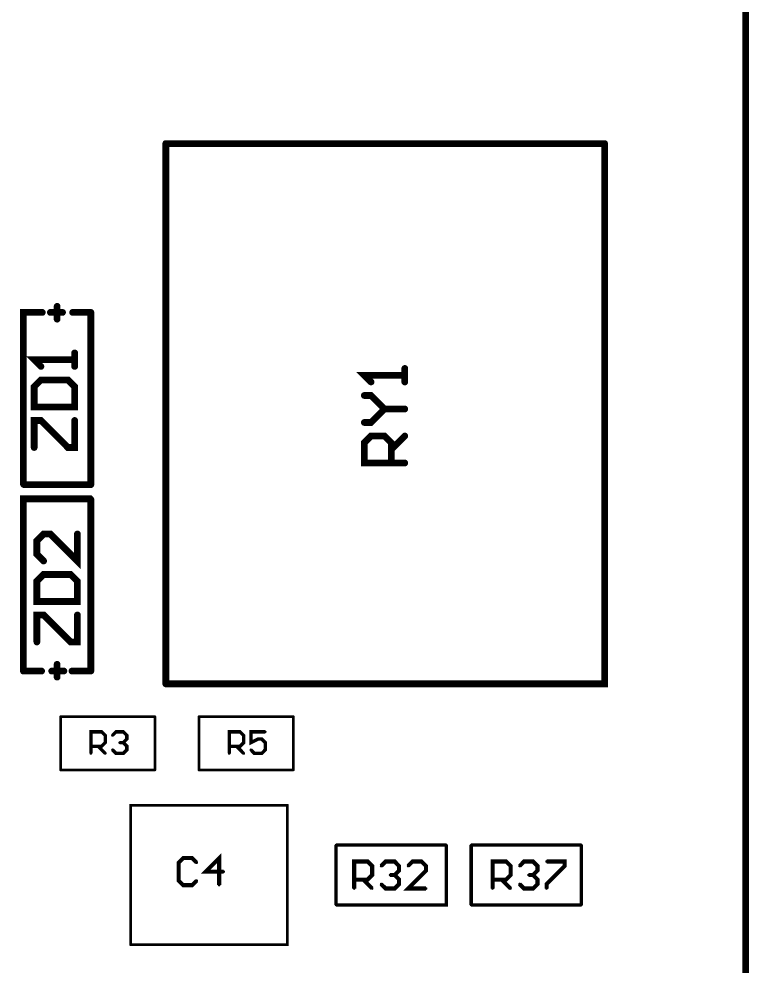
# Model space of a CAD drawing. Extents: x -4.2 to 14.8, y -3.5 to 8.8.
# Drawn here: x 0.009918 to 0.011, y 0.0024 to 0.003802 of the extents above; entities that cross this region are included whole.
import ezdxf

# ---------------------------------------------------------------- set-up
doc = ezdxf.new("R2010")
doc.units = 0
doc.layers.add('2D_LINE_00', color=1, linetype='CONTINUOUS')

# ---------------------------------------------------------------- blocks, each defined once
blk = doc.blocks.new('SMOOTH_0$00001')
at = {"const_width": 0.00000499}
blk.add_lwpolyline([(-0.0000025, 0, 1), (0.0000025, 0, 1)], format="xyb", close=True, dxfattribs=at)
blk = doc.blocks.new('DRAWING_25')
at = {"layer": '2D_LINE_00', "const_width": 0.00001}
blk.add_lwpolyline([(0, 0), (0.000027, 0)], dxfattribs=at)
at = {"layer": '2D_LINE_00'}
for p in [(0, 0), (0.000027, 0)]:
    blk.add_blockref('SMOOTH_0$00001', p, dxfattribs=at)
blk = doc.blocks.new('DRAWING_26')
at = {"layer": '2D_LINE_00', "const_width": 0.00001}
blk.add_lwpolyline([(0, 0), (0, 0.000255)], dxfattribs=at)
at = {"layer": '2D_LINE_00'}
for p in [(0, 0.000255), (0, 0)]:
    blk.add_blockref('SMOOTH_0$00001', p, dxfattribs=at)
blk = doc.blocks.new('DRAWING_27')
at = {"layer": '2D_LINE_00', "const_width": 0.00001}
blk.add_lwpolyline([(0, 0), (0.000099, 0)], dxfattribs=at)
at = {"layer": '2D_LINE_00'}
for p in [(0, 0), (0.000099, 0)]:
    blk.add_blockref('SMOOTH_0$00001', p, dxfattribs=at)
blk = doc.blocks.new('DRAWING_28')
at = {"layer": '2D_LINE_00', "const_width": 0.00001}
blk.add_lwpolyline([(0, 0), (0.000001, -0.000001)], dxfattribs=at)
at = {"layer": '2D_LINE_00'}
for p in [(0, 0), (0.000001, -0.000001)]:
    blk.add_blockref('SMOOTH_0$00001', p, dxfattribs=at)
blk = doc.blocks.new('DRAWING_29')
at = {"layer": '2D_LINE_00', "const_width": 0.00001}
blk.add_lwpolyline([(0, 0), (0, 0.000254), (0.000028, 0.000254)], dxfattribs=at)
at = {"layer": '2D_LINE_00'}
for p in [(0, 0.000254), (0.000028, 0.000254), (0, 0)]:
    blk.add_blockref('SMOOTH_0$00001', p, dxfattribs=at)
blk = doc.blocks.new('DRAWING_30')
at = {"layer": '2D_LINE_00', "const_width": 0.00001}
blk.add_lwpolyline([(0, 0), (0, 0.000019)], dxfattribs=at)
at = {"layer": '2D_LINE_00'}
for p in [(0, 0.000019), (0, 0)]:
    blk.add_blockref('SMOOTH_0$00001', p, dxfattribs=at)
blk = doc.blocks.new('DRAWING_31')
at = {"layer": '2D_LINE_00', "const_width": 0.00001}
blk.add_lwpolyline([(0, 0), (0.000018, 0)], dxfattribs=at)
at = {"layer": '2D_LINE_00'}
for p in [(0, 0), (0.000018, 0)]:
    blk.add_blockref('SMOOTH_0$00001', p, dxfattribs=at)
blk = doc.blocks.new('DRAWING_67')
at = {"layer": '2D_LINE_00', "const_width": 0.00001}
blk.add_lwpolyline([(0, 0), (0, 0.000775)], dxfattribs=at)
at = {"layer": '2D_LINE_00'}
for p in [(0, 0.000775), (0, 0)]:
    blk.add_blockref('SMOOTH_0$00001', p, dxfattribs=at)
blk = doc.blocks.new('DRAWING_68')
at = {"layer": '2D_LINE_00', "const_width": 0.00001}
blk.add_lwpolyline([(0, 0), (0.00065, 0)], dxfattribs=at)
at = {"layer": '2D_LINE_00'}
for p in [(0, 0), (0.00065, 0)]:
    blk.add_blockref('SMOOTH_0$00001', p, dxfattribs=at)
blk = doc.blocks.new('DRAWING_69')
at = {"layer": '2D_LINE_00', "const_width": 0.00001}
blk.add_lwpolyline([(0, 0), (0, 0.0008)], dxfattribs=at)
at = {"layer": '2D_LINE_00'}
for p in [(0, 0.0008), (0, 0)]:
    blk.add_blockref('SMOOTH_0$00001', p, dxfattribs=at)
blk = doc.blocks.new('DRAWING_70')
at = {"layer": '2D_LINE_00', "const_width": 0.00001}
blk.add_lwpolyline([(0, 0), (0.00065, 0), (0.00065, 0.000025)], dxfattribs=at)
at = {"layer": '2D_LINE_00'}
for p in [(0.00065, 0.000025), (0, 0), (0.00065, 0)]:
    blk.add_blockref('SMOOTH_0$00001', p, dxfattribs=at)
blk = doc.blocks.new('DRAWING_250')
at = {"layer": '2D_LINE_00', "const_width": 0.00001}
blk.add_lwpolyline([(0, 0), (0.000027, 0)], dxfattribs=at)
at = {"layer": '2D_LINE_00'}
for p in [(0, 0), (0.000027, 0)]:
    blk.add_blockref('SMOOTH_0$00001', p, dxfattribs=at)
blk = doc.blocks.new('DRAWING_251')
at = {"layer": '2D_LINE_00', "const_width": 0.00001}
blk.add_lwpolyline([(0, 0), (0, 0.000255), (0.000099, 0.000255), (0.0001, 0.000254)], dxfattribs=at)
at = {"layer": '2D_LINE_00'}
for p in [(0, 0.000255), (0.000099, 0.000255), (0.0001, 0.000254), (0, 0)]:
    blk.add_blockref('SMOOTH_0$00001', p, dxfattribs=at)
blk = doc.blocks.new('DRAWING_252')
at = {"layer": '2D_LINE_00', "const_width": 0.00001}
blk.add_lwpolyline([(0, 0), (0, 0.000254)], dxfattribs=at)
at = {"layer": '2D_LINE_00'}
for p in [(0, 0.000254), (0, 0)]:
    blk.add_blockref('SMOOTH_0$00001', p, dxfattribs=at)
blk = doc.blocks.new('DRAWING_253')
at = {"layer": '2D_LINE_00', "const_width": 0.00001}
blk.add_lwpolyline([(0, 0), (0.000028, 0)], dxfattribs=at)
at = {"layer": '2D_LINE_00'}
for p in [(0, 0), (0.000028, 0)]:
    blk.add_blockref('SMOOTH_0$00001', p, dxfattribs=at)
blk = doc.blocks.new('DRAWING_254')
at = {"layer": '2D_LINE_00', "const_width": 0.00001}
blk.add_lwpolyline([(0, 0), (0, 0.000019)], dxfattribs=at)
at = {"layer": '2D_LINE_00'}
for p in [(0, 0.000019), (0, 0)]:
    blk.add_blockref('SMOOTH_0$00001', p, dxfattribs=at)
blk = doc.blocks.new('DRAWING_255')
at = {"layer": '2D_LINE_00', "const_width": 0.00001}
blk.add_lwpolyline([(0, 0), (0.000018, 0)], dxfattribs=at)
at = {"layer": '2D_LINE_00'}
for p in [(0, 0), (0.000018, 0)]:
    blk.add_blockref('SMOOTH_0$00001', p, dxfattribs=at)
blk = doc.blocks.new('DRAWING_308')
at = {"layer": '2D_LINE_00', "const_width": 0.00001}
blk.add_lwpolyline([(0, 0), (0.01123, 0), (0.01123, 0.0074)], dxfattribs=at)
blk = doc.blocks.new('DRAWING_311')
at = {"layer": '2D_LINE_00', "const_width": 0.00001}
blk.add_lwpolyline([(0, 0), (0, 0.00004), (0.00001, 0.00004), (0.00005, 0), (0.00006, 0), (0.00006, 0.00004)], dxfattribs=at)
at = {"layer": '2D_LINE_00'}
for p in [(0, 0.00004), (0.00001, 0.00004), (0.00006, 0.00004), (0, 0), (0.00005, 0), (0.00006, 0)]:
    blk.add_blockref('SMOOTH_0$00001', p, dxfattribs=at)
blk = doc.blocks.new('DRAWING_312')
at = {"layer": '2D_LINE_00', "const_width": 0.00001}
blk.add_lwpolyline([(0, 0), (0.00006, 0), (0.00006, 0.00003), (0.00005, 0.00004), (0.00001, 0.00004), (0, 0.00003), (0, 0)], dxfattribs=at)
at = {"layer": '2D_LINE_00'}
for p in [(0.00001, 0.00004), (0.00005, 0.00004), (0, 0.00003), (0.00006, 0.00003), (0, 0), (0, 0), (0.00006, 0)]:
    blk.add_blockref('SMOOTH_0$00001', p, dxfattribs=at)
blk = doc.blocks.new('DRAWING_313')
at = {"layer": '2D_LINE_00', "const_width": 0.00001}
blk.add_lwpolyline([(0, 0), (0, 0.00002), (0, 0.00001), (-0.00006, 0.00001), (-0.00005, 0)], dxfattribs=at)
at = {"layer": '2D_LINE_00'}
for p in [(-0.00006, 0.00001), (0, 0.00002), (0, 0.00001), (-0.00005, 0), (0, 0)]:
    blk.add_blockref('SMOOTH_0$00001', p, dxfattribs=at)
blk = doc.blocks.new('DRAWING_338')
at = {"layer": '2D_LINE_00', "const_width": 0.00001}
blk.add_lwpolyline([(0, 0), (-0.00006, 0), (-0.00006, 0.00003), (-0.00005, 0.00004), (-0.00003, 0.00004), (-0.00002, 0.00003), (-0.00002, 0)], dxfattribs=at)
at = {"layer": '2D_LINE_00'}
for p in [(-0.00005, 0.00004), (-0.00003, 0.00004), (-0.00006, 0.00003), (-0.00002, 0.00003), (-0.00006, 0), (-0.00002, 0), (0, 0)]:
    blk.add_blockref('SMOOTH_0$00001', p, dxfattribs=at)
blk = doc.blocks.new('DRAWING_339')
at = {"layer": '2D_LINE_00', "const_width": 0.00001}
blk.add_lwpolyline([(0, 0), (0.00002, 0.00002)], dxfattribs=at)
at = {"layer": '2D_LINE_00'}
for p in [(0.00002, 0.00002), (0, 0)]:
    blk.add_blockref('SMOOTH_0$00001', p, dxfattribs=at)
blk = doc.blocks.new('DRAWING_340')
at = {"layer": '2D_LINE_00', "const_width": 0.00001}
blk.add_lwpolyline([(0, 0), (0.00001, 0), (0.00003, 0.00002), (0.00001, 0.00004), (0, 0.00004)], dxfattribs=at)
at = {"layer": '2D_LINE_00'}
for p in [(0, 0.00004), (0.00001, 0.00004), (0.00003, 0.00002), (0, 0), (0.00001, 0)]:
    blk.add_blockref('SMOOTH_0$00001', p, dxfattribs=at)
blk = doc.blocks.new('DRAWING_341')
at = {"layer": '2D_LINE_00', "const_width": 0.00001}
blk.add_lwpolyline([(0, 0), (0.00003, 0)], dxfattribs=at)
at = {"layer": '2D_LINE_00'}
for p in [(0, 0), (0.00003, 0)]:
    blk.add_blockref('SMOOTH_0$00001', p, dxfattribs=at)
blk = doc.blocks.new('DRAWING_342')
at = {"layer": '2D_LINE_00', "const_width": 0.00001}
blk.add_lwpolyline([(0, 0), (0, 0.00002), (0, 0.00001), (-0.00006, 0.00001), (-0.00005, 0)], dxfattribs=at)
at = {"layer": '2D_LINE_00'}
for p in [(-0.00006, 0.00001), (0, 0.00002), (0, 0.00001), (-0.00005, 0), (0, 0)]:
    blk.add_blockref('SMOOTH_0$00001', p, dxfattribs=at)
blk = doc.blocks.new('DRAWING_491')
at = {"layer": '2D_LINE_00', "const_width": 0.00001}
blk.add_lwpolyline([(0, 0), (0, 0.00004), (0.00001, 0.00004), (0.00005, 0), (0.00006, 0), (0.00006, 0.00004)], dxfattribs=at)
at = {"layer": '2D_LINE_00'}
for p in [(0, 0.00004), (0.00001, 0.00004), (0.00006, 0.00004), (0, 0), (0.00005, 0), (0.00006, 0)]:
    blk.add_blockref('SMOOTH_0$00001', p, dxfattribs=at)
blk = doc.blocks.new('DRAWING_492')
at = {"layer": '2D_LINE_00', "const_width": 0.00001}
blk.add_lwpolyline([(0, 0), (0.00006, 0), (0.00006, 0.00003), (0.00005, 0.00004), (0.00001, 0.00004), (0, 0.00003), (0, 0)], dxfattribs=at)
at = {"layer": '2D_LINE_00'}
for p in [(0.00001, 0.00004), (0.00005, 0.00004), (0, 0.00003), (0.00006, 0.00003), (0, 0), (0, 0), (0.00006, 0)]:
    blk.add_blockref('SMOOTH_0$00001', p, dxfattribs=at)
blk = doc.blocks.new('DRAWING_493')
at = {"layer": '2D_LINE_00', "const_width": 0.00001}
blk.add_lwpolyline([(0, 0), (0, -0.00004), (-0.00004, 0), (-0.00005, 0), (-0.00006, -0.00001), (-0.00006, -0.00003), (-0.00005, -0.00004)], dxfattribs=at)
at = {"layer": '2D_LINE_00'}
for p in [(-0.00005, 0), (-0.00004, 0), (0, 0), (-0.00006, -0.00001), (-0.00006, -0.00003), (-0.00005, -0.00004), (0, -0.00004)]:
    blk.add_blockref('SMOOTH_0$00001', p, dxfattribs=at)
blk = doc.blocks.new('SMOOTH_0$000003937')
at = {"const_width": 0.00000197}
blk.add_lwpolyline([(-0.000001, 0, 1), (0.000001, 0, 1)], format="xyb", close=True, dxfattribs=at)
blk = doc.blocks.new('DRAWING_917')
at = {"layer": '2D_LINE_00', "const_width": 0.00000394}
blk.add_lwpolyline([(0, 0), (0, 0.0002067), (0.0002323, 0.0002067)], dxfattribs=at)
at = {"layer": '2D_LINE_00'}
for p in [(0, 0.0002067), (0.0002323, 0.0002067), (0, 0)]:
    blk.add_blockref('SMOOTH_0$000003937', p, dxfattribs=at)
blk = doc.blocks.new('DRAWING_918')
at = {"layer": '2D_LINE_00', "const_width": 0.00000394}
blk.add_lwpolyline([(0, 0), (0.0002323, 0), (0.0002323, 0.0002067)], dxfattribs=at)
at = {"layer": '2D_LINE_00'}
for p in [(0.0002323, 0.0002067), (0, 0), (0.0002323, 0)]:
    blk.add_blockref('SMOOTH_0$000003937', p, dxfattribs=at)
blk = doc.blocks.new('DRAWING_1222')
at = {"layer": '2D_LINE_00', "const_width": 0.00000394}
blk.add_lwpolyline([(0, 0), (0, 0.0000787)], dxfattribs=at)
at = {"layer": '2D_LINE_00'}
for p in [(0, 0.0000787), (0, 0)]:
    blk.add_blockref('SMOOTH_0$000003937', p, dxfattribs=at)
blk = doc.blocks.new('DRAWING_1223')
at = {"layer": '2D_LINE_00', "const_width": 0.00000394}
blk.add_lwpolyline([(0, 0), (0.0001397, 0)], dxfattribs=at)
at = {"layer": '2D_LINE_00'}
for p in [(0, 0), (0.0001397, 0)]:
    blk.add_blockref('SMOOTH_0$000003937', p, dxfattribs=at)
blk = doc.blocks.new('DRAWING_1224')
at = {"layer": '2D_LINE_00', "const_width": 0.00000394}
blk.add_lwpolyline([(0, 0), (0.0001397, 0)], dxfattribs=at)
at = {"layer": '2D_LINE_00'}
for p in [(0, 0), (0.0001397, 0)]:
    blk.add_blockref('SMOOTH_0$000003937', p, dxfattribs=at)
blk = doc.blocks.new('DRAWING_1225')
at = {"layer": '2D_LINE_00', "const_width": 0.00000394}
blk.add_lwpolyline([(0, 0), (0, 0.0000787)], dxfattribs=at)
at = {"layer": '2D_LINE_00'}
for p in [(0, 0.0000787), (0, 0)]:
    blk.add_blockref('SMOOTH_0$000003937', p, dxfattribs=at)
blk = doc.blocks.new('DRAWING_1226')
at = {"layer": '2D_LINE_00', "const_width": 0.00000394}
blk.add_lwpolyline([(0, 0), (0, 0.0000787)], dxfattribs=at)
at = {"layer": '2D_LINE_00'}
for p in [(0, 0.0000787), (0, 0)]:
    blk.add_blockref('SMOOTH_0$000003937', p, dxfattribs=at)
blk = doc.blocks.new('DRAWING_1227')
at = {"layer": '2D_LINE_00', "const_width": 0.00000394}
blk.add_lwpolyline([(0, 0), (0.0001398, 0)], dxfattribs=at)
at = {"layer": '2D_LINE_00'}
for p in [(0, 0), (0.0001398, 0)]:
    blk.add_blockref('SMOOTH_0$000003937', p, dxfattribs=at)
blk = doc.blocks.new('DRAWING_1228')
at = {"layer": '2D_LINE_00', "const_width": 0.00000394}
blk.add_lwpolyline([(0, 0), (0.0001398, 0)], dxfattribs=at)
at = {"layer": '2D_LINE_00'}
for p in [(0, 0), (0.0001398, 0)]:
    blk.add_blockref('SMOOTH_0$000003937', p, dxfattribs=at)
blk = doc.blocks.new('DRAWING_1229')
at = {"layer": '2D_LINE_00', "const_width": 0.00000394}
blk.add_lwpolyline([(0, 0), (0, 0.0000787)], dxfattribs=at)
at = {"layer": '2D_LINE_00'}
for p in [(0, 0.0000787), (0, 0)]:
    blk.add_blockref('SMOOTH_0$000003937', p, dxfattribs=at)
blk = doc.blocks.new('DRAWING_1237')
at = {"layer": '2D_LINE_00', "const_width": 0.00000601}
blk.add_lwpolyline([(0, 0), (0, 0.00004), (0.00002, 0.00004), (0.0000267, 0.0000333), (0.0000267, 0.00002), (0.00002, 0.0000133), (0, 0.0000133)], dxfattribs=at)
at = {"layer": '2D_LINE_00'}
for p in [(0, 0.00004), (0.00002, 0.00004), (0.0000267, 0.0000333), (0, 0.0000133), (0.00002, 0.0000133), (0.0000267, 0.00002), (0, 0)]:
    blk.add_blockref('SMOOTH_0$000003937', p, dxfattribs=at)
blk = doc.blocks.new('DRAWING_1238')
at = {"layer": '2D_LINE_00', "const_width": 0.00000601}
blk.add_lwpolyline([(0, 0), (0.0000133, -0.0000133)], dxfattribs=at)
at = {"layer": '2D_LINE_00'}
for p in [(0, 0), (0.0000133, -0.0000133)]:
    blk.add_blockref('SMOOTH_0$000003937', p, dxfattribs=at)
blk = doc.blocks.new('DRAWING_1239')
at = {"layer": '2D_LINE_00', "const_width": 0.00000601}
blk.add_lwpolyline([(0, 0), (0.0000067, 0.0000067), (0.00002, 0.0000067), (0.0000266, 0), (0.0000266, -0.0000067), (0.00002, -0.0000133), (0.0000133, -0.0000133), (0.00002, -0.0000133), (0.0000266, -0.00002), (0.0000266, -0.0000267), (0.00002, -0.0000333), (0.0000067, -0.0000333), (0, -0.0000267)], dxfattribs=at)
at = {"layer": '2D_LINE_00'}
for p in [(0, 0), (0.0000067, 0.0000067), (0.00002, 0.0000067), (0.0000266, 0), (0.0000133, -0.0000133), (0.00002, -0.0000133), (0.00002, -0.0000133), (0.0000266, -0.0000067), (0, -0.0000267), (0.0000266, -0.00002), (0.0000266, -0.0000267), (0.0000067, -0.0000333), (0.00002, -0.0000333)]:
    blk.add_blockref('SMOOTH_0$000003937', p, dxfattribs=at)
blk = doc.blocks.new('DRAWING_1240')
at = {"layer": '2D_LINE_00', "const_width": 0.00000601}
blk.add_lwpolyline([(0, 0), (-0.0000267, 0), (0, 0.0000266), (0, 0.0000333), (-0.0000067, 0.00004), (-0.00002, 0.00004), (-0.0000267, 0.0000333)], dxfattribs=at)
at = {"layer": '2D_LINE_00'}
for p in [(-0.0000267, 0.0000333), (-0.00002, 0.00004), (-0.0000067, 0.00004), (0, 0.0000333), (0, 0.0000266), (-0.0000267, 0), (0, 0)]:
    blk.add_blockref('SMOOTH_0$000003937', p, dxfattribs=at)
blk = doc.blocks.new('DRAWING_1267')
at = {"layer": '2D_LINE_00', "const_width": 0.00000601}
blk.add_lwpolyline([(0, 0), (-0.0000067, 0.0000067), (-0.00002, 0.0000067), (-0.0000266, 0), (-0.0000266, -0.0000266), (-0.00002, -0.0000333), (-0.0000067, -0.0000333), (0, -0.0000266)], dxfattribs=at)
at = {"layer": '2D_LINE_00'}
for p in [(-0.0000266, 0), (-0.00002, 0.0000067), (-0.0000067, 0.0000067), (0, 0), (-0.0000266, -0.0000266), (0, -0.0000266), (-0.00002, -0.0000333), (-0.0000067, -0.0000333)]:
    blk.add_blockref('SMOOTH_0$000003937', p, dxfattribs=at)
blk = doc.blocks.new('DRAWING_1268')
at = {"layer": '2D_LINE_00', "const_width": 0.00000601}
blk.add_lwpolyline([(0, 0), (0, 0.00004), (-0.00002, 0.00002), (0.0000067, 0.00002)], dxfattribs=at)
at = {"layer": '2D_LINE_00'}
for p in [(0, 0.00004), (-0.00002, 0.00002), (0.0000067, 0.00002), (0, 0)]:
    blk.add_blockref('SMOOTH_0$000003937', p, dxfattribs=at)
blk = doc.blocks.new('DRAWING_1393')
at = {"layer": '2D_LINE_00', "const_width": 0.00000601}
blk.add_lwpolyline([(0, 0), (0, 0.00004), (0.00002, 0.00004), (0.0000267, 0.0000333), (0.0000267, 0.00002), (0.00002, 0.0000133), (0, 0.0000133)], dxfattribs=at)
at = {"layer": '2D_LINE_00'}
for p in [(0, 0.00004), (0.00002, 0.00004), (0.0000267, 0.0000333), (0, 0.0000133), (0.00002, 0.0000133), (0.0000267, 0.00002), (0, 0)]:
    blk.add_blockref('SMOOTH_0$000003937', p, dxfattribs=at)
blk = doc.blocks.new('DRAWING_1394')
at = {"layer": '2D_LINE_00', "const_width": 0.00000601}
blk.add_lwpolyline([(0, 0), (0.0000133, -0.0000133)], dxfattribs=at)
at = {"layer": '2D_LINE_00'}
for p in [(0, 0), (0.0000133, -0.0000133)]:
    blk.add_blockref('SMOOTH_0$000003937', p, dxfattribs=at)
blk = doc.blocks.new('DRAWING_1395')
at = {"layer": '2D_LINE_00', "const_width": 0.00000601}
blk.add_lwpolyline([(0, 0), (0.0000066, 0.0000067), (0.00002, 0.0000067), (0.0000266, 0), (0.0000266, -0.0000067), (0.00002, -0.0000133), (0.0000133, -0.0000133), (0.00002, -0.0000133), (0.0000266, -0.00002), (0.0000266, -0.0000267), (0.00002, -0.0000333), (0.0000066, -0.0000333), (0, -0.0000267)], dxfattribs=at)
at = {"layer": '2D_LINE_00'}
for p in [(0, 0), (0.0000066, 0.0000067), (0.00002, 0.0000067), (0.0000266, 0), (0.0000133, -0.0000133), (0.00002, -0.0000133), (0.00002, -0.0000133), (0.0000266, -0.0000067), (0, -0.0000267), (0.0000266, -0.00002), (0.0000266, -0.0000267), (0.0000066, -0.0000333), (0.00002, -0.0000333)]:
    blk.add_blockref('SMOOTH_0$000003937', p, dxfattribs=at)
blk = doc.blocks.new('DRAWING_1396')
at = {"layer": '2D_LINE_00', "const_width": 0.00000601}
blk.add_lwpolyline([(0, 0), (0.0000267, 0), (0.0000267, -0.0000067), (0, -0.0000333), (0, -0.00004)], dxfattribs=at)
at = {"layer": '2D_LINE_00'}
for p in [(0, 0), (0.0000267, 0), (0.0000267, -0.0000067), (0, -0.0000333), (0, -0.00004)]:
    blk.add_blockref('SMOOTH_0$000003937', p, dxfattribs=at)
blk = doc.blocks.new('DRAWING_1800')
at = {"layer": '2D_LINE_00', "const_width": 0.00000501}
blk.add_lwpolyline([(0, 0), (0, 0.0000886)], dxfattribs=at)
at = {"layer": '2D_LINE_00'}
for p in [(0, 0.0000886), (0, 0)]:
    blk.add_blockref('SMOOTH_0$000003937', p, dxfattribs=at)
blk = doc.blocks.new('DRAWING_1801')
at = {"layer": '2D_LINE_00', "const_width": 0.00000501}
blk.add_lwpolyline([(0, 0), (0.0001634, 0), (0.0001634, 0.0000886)], dxfattribs=at)
at = {"layer": '2D_LINE_00'}
for p in [(0.0001634, 0.0000886), (0, 0), (0.0001634, 0)]:
    blk.add_blockref('SMOOTH_0$000003937', p, dxfattribs=at)
blk = doc.blocks.new('DRAWING_1802')
at = {"layer": '2D_LINE_00', "const_width": 0.00000501}
blk.add_lwpolyline([(0, 0), (0.0001634, 0)], dxfattribs=at)
at = {"layer": '2D_LINE_00'}
for p in [(0, 0), (0.0001634, 0)]:
    blk.add_blockref('SMOOTH_0$000003937', p, dxfattribs=at)
blk = doc.blocks.new('DRAWING_2083')
at = {"layer": '2D_LINE_00', "const_width": 0.00000501}
blk.add_lwpolyline([(0, 0), (0, 0.0000886)], dxfattribs=at)
at = {"layer": '2D_LINE_00'}
for p in [(0, 0.0000886), (0, 0)]:
    blk.add_blockref('SMOOTH_0$000003937', p, dxfattribs=at)
blk = doc.blocks.new('DRAWING_2084')
at = {"layer": '2D_LINE_00', "const_width": 0.00000501}
blk.add_lwpolyline([(0, 0), (0.0001634, 0)], dxfattribs=at)
at = {"layer": '2D_LINE_00'}
for p in [(0, 0), (0.0001634, 0)]:
    blk.add_blockref('SMOOTH_0$000003937', p, dxfattribs=at)
blk = doc.blocks.new('DRAWING_2085')
at = {"layer": '2D_LINE_00', "const_width": 0.00000501}
blk.add_lwpolyline([(0, 0), (0, 0.0000886)], dxfattribs=at)
at = {"layer": '2D_LINE_00'}
for p in [(0, 0.0000886), (0, 0)]:
    blk.add_blockref('SMOOTH_0$000003937', p, dxfattribs=at)
blk = doc.blocks.new('DRAWING_2086')
at = {"layer": '2D_LINE_00', "const_width": 0.00000501}
blk.add_lwpolyline([(0, 0), (0.0001634, 0)], dxfattribs=at)
at = {"layer": '2D_LINE_00'}
for p in [(0, 0), (0.0001634, 0)]:
    blk.add_blockref('SMOOTH_0$000003937', p, dxfattribs=at)
blk = doc.blocks.new('DRAWING_2879')
at = {"layer": '2D_LINE_00', "const_width": 0.00000501}
blk.add_lwpolyline([(0, 0), (0, 0.000032), (0.000016, 0.000032), (0.0000213, 0.0000266), (0.0000213, 0.000016), (0.000016, 0.0000107), (0, 0.0000107)], dxfattribs=at)
at = {"layer": '2D_LINE_00'}
for p in [(0, 0.000032), (0.000016, 0.000032), (0.0000213, 0.0000266), (0.0000213, 0.000016), (0, 0.0000107), (0, 0), (0.000016, 0.0000107)]:
    blk.add_blockref('SMOOTH_0$000003937', p, dxfattribs=at)
blk = doc.blocks.new('DRAWING_2880')
at = {"layer": '2D_LINE_00', "const_width": 0.00000501}
blk.add_lwpolyline([(0, 0), (0.0000107, -0.0000107)], dxfattribs=at)
at = {"layer": '2D_LINE_00'}
for p in [(0, 0), (0.0000107, -0.0000107)]:
    blk.add_blockref('SMOOTH_0$000003937', p, dxfattribs=at)
blk = doc.blocks.new('DRAWING_2881')
at = {"layer": '2D_LINE_00', "const_width": 0.00000501}
blk.add_lwpolyline([(0, 0), (0.0000053, 0.0000053), (0.000016, 0.0000053), (0.0000213, 0), (0.0000213, -0.0000053), (0.000016, -0.0000107), (0.0000107, -0.0000107), (0.000016, -0.0000107), (0.0000213, -0.000016), (0.0000213, -0.0000213), (0.000016, -0.0000266), (0.0000053, -0.0000266), (0, -0.0000213)], dxfattribs=at)
at = {"layer": '2D_LINE_00'}
for p in [(0, 0), (0.0000053, 0.0000053), (0.000016, 0.0000053), (0.0000213, 0), (0.0000107, -0.0000107), (0.000016, -0.0000107), (0.000016, -0.0000107), (0.0000213, -0.0000053), (0, -0.0000213), (0.0000053, -0.0000266), (0.000016, -0.0000266), (0.0000213, -0.000016), (0.0000213, -0.0000213)]:
    blk.add_blockref('SMOOTH_0$000003937', p, dxfattribs=at)
blk = doc.blocks.new('DRAWING_2882')
at = {"layer": '2D_LINE_00', "const_width": 0.00000501}
blk.add_lwpolyline([(0, 0), (0, 0.000032), (0.000016, 0.000032), (0.0000213, 0.0000266), (0.0000213, 0.000016), (0.000016, 0.0000107), (0, 0.0000107)], dxfattribs=at)
at = {"layer": '2D_LINE_00'}
for p in [(0, 0.000032), (0.000016, 0.000032), (0.0000213, 0.0000266), (0.0000213, 0.000016), (0, 0.0000107), (0, 0), (0.000016, 0.0000107)]:
    blk.add_blockref('SMOOTH_0$000003937', p, dxfattribs=at)
blk = doc.blocks.new('DRAWING_2883')
at = {"layer": '2D_LINE_00', "const_width": 0.00000501}
blk.add_lwpolyline([(0, 0), (0.0000107, -0.0000107)], dxfattribs=at)
at = {"layer": '2D_LINE_00'}
for p in [(0, 0), (0.0000107, -0.0000107)]:
    blk.add_blockref('SMOOTH_0$000003937', p, dxfattribs=at)
blk = doc.blocks.new('DRAWING_2884')
at = {"layer": '2D_LINE_00', "const_width": 0.00000501}
blk.add_lwpolyline([(0, 0), (-0.0000213, 0), (-0.0000213, -0.000016), (-0.0000107, -0.0000107), (-0.0000053, -0.0000107), (0, -0.000016), (0, -0.0000266), (-0.0000053, -0.000032), (-0.000016, -0.000032), (-0.0000213, -0.0000266)], dxfattribs=at)
at = {"layer": '2D_LINE_00'}
for p in [(-0.0000213, 0), (0, 0), (-0.0000107, -0.0000107), (-0.0000053, -0.0000107), (-0.0000213, -0.000016), (-0.0000213, -0.0000266), (0, -0.000016), (0, -0.0000266), (-0.000016, -0.000032), (-0.0000053, -0.000032)]:
    blk.add_blockref('SMOOTH_0$000003937', p, dxfattribs=at)

msp = doc.modelspace()

# ---------------------------------------------------------------- block references
for name, p in [('DRAWING_308', (-0.000235, -0.0002)), ('DRAWING_68', (0.010136, 0.003618)), ('DRAWING_69', (0.010136, 0.002818)), ('DRAWING_67', (0.010786, 0.002843)), ('DRAWING_30', (0.009975, 0.003358)), ('DRAWING_29', (0.009925, 0.003114)), ('DRAWING_31', (0.009965, 0.003368)), ('DRAWING_25', (0.009998, 0.003368)), ('DRAWING_26', (0.010025, 0.003113)), ('DRAWING_313', (0.010001, 0.003288)), ('DRAWING_342', (0.01049, 0.003265)), ('DRAWING_312', (0.009941, 0.003228)), ('DRAWING_340', (0.01043, 0.003205)), ('DRAWING_341', (0.01046, 0.003225)), ('DRAWING_311', (0.009941, 0.003168)), ('DRAWING_338', (0.01049, 0.003145)), ('DRAWING_339', (0.01047, 0.003165)), ('DRAWING_28', (0.009925, 0.003114)), ('DRAWING_27', (0.009926, 0.003113)), ('DRAWING_251', (0.009925, 0.002837)), ('DRAWING_252', (0.010025, 0.002837)), ('DRAWING_493', (0.010005, 0.0030399)), ('DRAWING_492', (0.009945, 0.00294)), ('DRAWING_491', (0.009945, 0.00288)), ('DRAWING_254', (0.009975, 0.002828)), ('DRAWING_70', (0.010136, 0.002818)), ('DRAWING_250', (0.009925, 0.002837)), ('DRAWING_255', (0.009967, 0.002837)), ('DRAWING_253', (0.009997, 0.002837)), ('DRAWING_1222', (0.0099801, 0.0026906)), ('DRAWING_1224', (0.0099801, 0.0027694)), ('DRAWING_1225', (0.0101199, 0.0026906)), ('DRAWING_1227', (0.0101851, 0.0027694)), ('DRAWING_1229', (0.0101851, 0.0026906)), ('DRAWING_1226', (0.0103249, 0.0026906)), ('DRAWING_2879', (0.010025, 0.002715)), ('DRAWING_2881', (0.010057, 0.0027417)), ('DRAWING_2882', (0.01023, 0.002715)), ('DRAWING_2884', (0.0102833, 0.002747)), ('DRAWING_2880', (0.0100357, 0.0027257)), ('DRAWING_2883', (0.0102407, 0.0027257)), ('DRAWING_1223', (0.0099801, 0.0026906)), ('DRAWING_1228', (0.0101851, 0.0026906)), ('DRAWING_917', (0.0100839, 0.0024317)), ('DRAWING_918', (0.0100839, 0.0024317)), ('DRAWING_1800', (0.0103883, 0.0024907)), ('DRAWING_1801', (0.0103883, 0.0024907)), ('DRAWING_1802', (0.0103883, 0.0025793)), ('DRAWING_2084', (0.0105883, 0.0025793)), ('DRAWING_2085', (0.0105883, 0.0024907)), ('DRAWING_2083', (0.0107517, 0.0024907)), ('DRAWING_1268', (0.010215, 0.00252)), ('DRAWING_1267', (0.0101817, 0.0025533)), ('DRAWING_1237', (0.010415, 0.002515)), ('DRAWING_1239', (0.010455, 0.0025483)), ('DRAWING_1240', (0.0105216, 0.002515)), ('DRAWING_1393', (0.01062, 0.002515)), ('DRAWING_1395', (0.01066, 0.0025483)), ('DRAWING_1396', (0.0107, 0.002555)), ('DRAWING_1238', (0.0104283, 0.0025283)), ('DRAWING_1394', (0.0106333, 0.0025283)), ('DRAWING_2086', (0.0105883, 0.0024907))]:
    msp.add_blockref(name, p)

doc.saveas('drawing.dxf')
